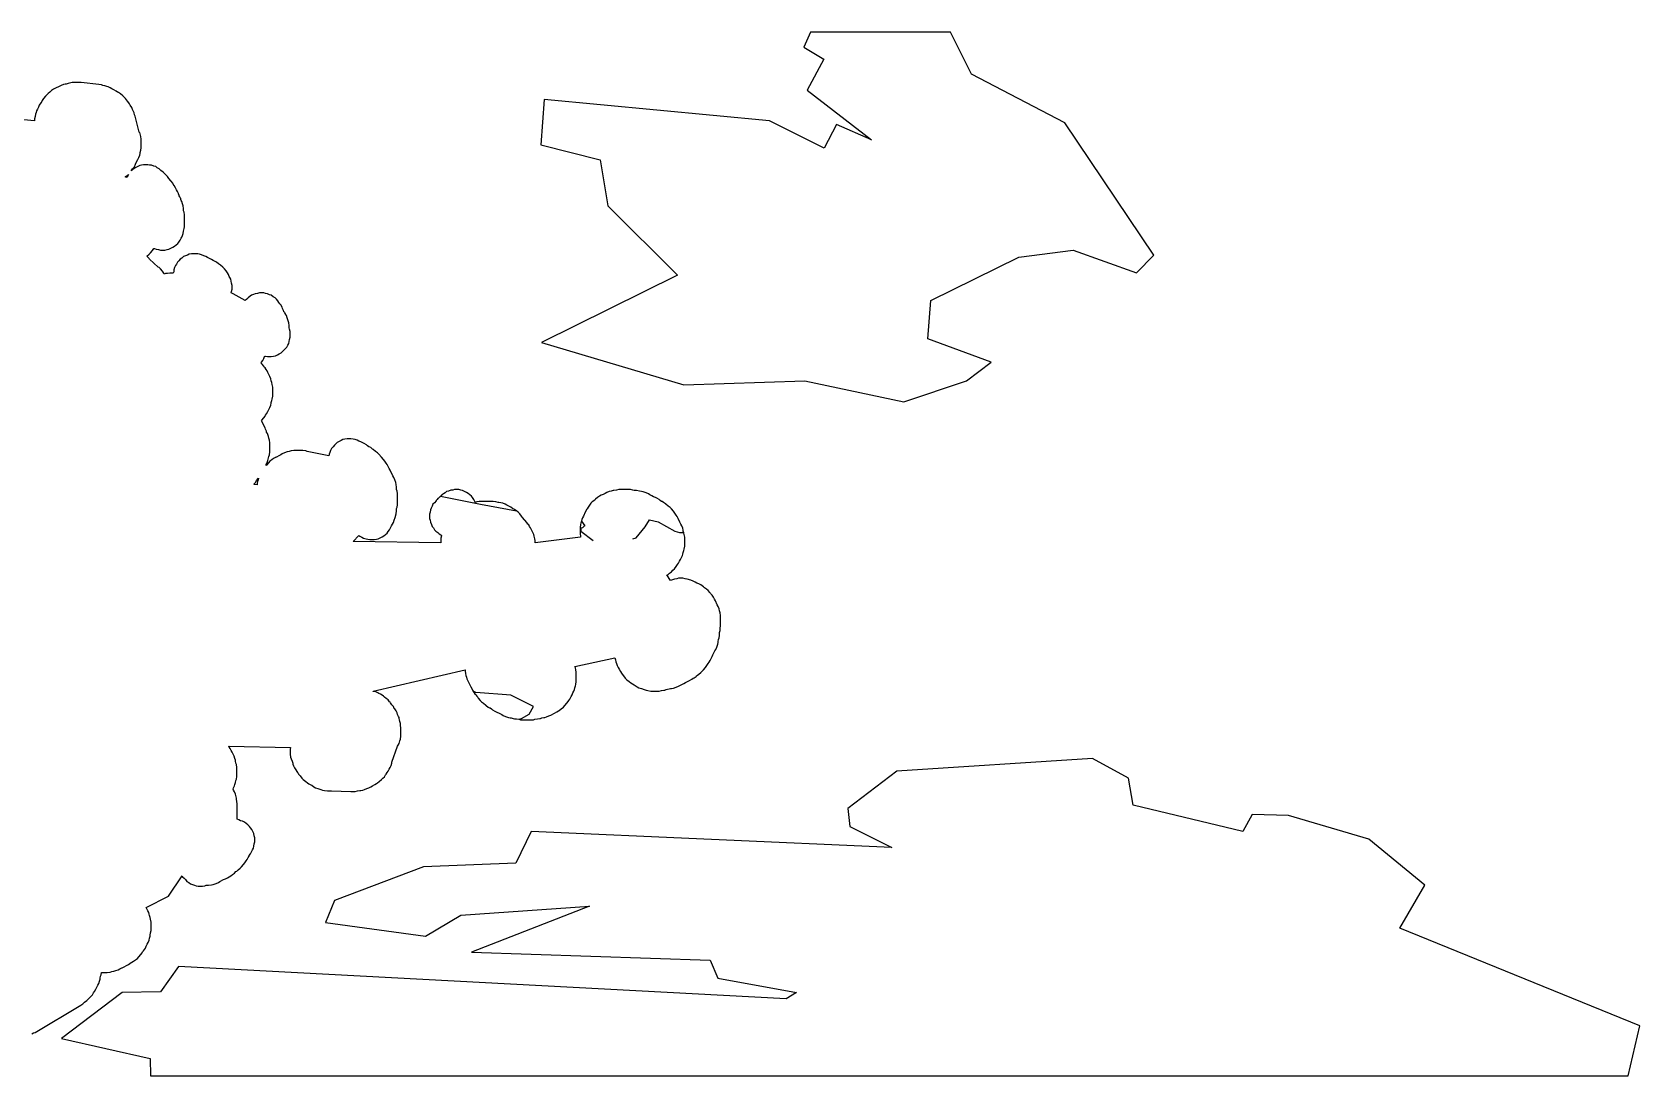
# Model space of a CAD drawing. Header units: metres. Extents: x 0 to 1325, y -1 to 773.
# Drawn here: x 728.54 to 762.64, y 0 to 22.13 of the extents above; entities that cross this region are included whole.
import ezdxf

# ---------------------------------------------------------------- set-up
doc = ezdxf.new("R2010")
doc.units = ezdxf.units.M

msp = doc.modelspace()

# ---------------------------------------------------------------- linework, layer by layer
at = {"layer": 'CUT'}
for points in [[(752.33, 17.398), (750.44, 20.208), (748.46, 21.238), (748.02, 22.128), (745.05, 22.128), (744.91, 21.808), (745.33, 21.558), (744.98, 20.898), (746.34, 19.848), (745.6, 20.168), (745.34, 19.668), (744.18, 20.248), (739.4, 20.698), (739.33, 19.738), (740.59, 19.418), (740.75, 18.448), (742.23, 16.978), (739.34, 15.548), (742.36, 14.648), (744.93, 14.738), (747.03, 14.288), (748.36, 14.738), (748.88, 15.128), (747.54, 15.628), (747.6, 16.438), (749.47, 17.358), (750.62, 17.508), (751.96, 17.028), (752.33, 17.398)], [(730.51, 19.058), (730.55, 19.088), (730.58, 19.108), (730.56, 19.068), (730.55, 19.048), (730.51, 19.058)], [(733.25, 12.548), (733.28, 12.588), (733.3, 12.618), (733.34, 12.668), (733.33, 12.638), (733.32, 12.598), (733.31, 12.558), (733.31, 12.528), (733.25, 12.538), (733.25, 12.548)], [(762.64, 1.058), (757.55, 3.128), (758.08, 4.038), (756.89, 5.018), (755.19, 5.518), (754.42, 5.538), (754.22, 5.178), (751.89, 5.738), (751.79, 6.308), (751.03, 6.728), (746.88, 6.458), (745.84, 5.668), (745.88, 5.288), (746.77, 4.838), (739.12, 5.178), (738.8, 4.508), (736.84, 4.428), (734.95, 3.718), (734.76, 3.248), (736.88, 2.958), (737.63, 3.408), (740.36, 3.598), (737.86, 2.618), (742.92, 2.448), (743.08, 2.068), (744.75, 1.768), (744.53, 1.628), (731.64, 2.318), (731.26, 1.778), (730.45, 1.768), (729.16, 0.788), (731.04, 0.368), (731.05, -0.002), (762.39, -0.002), (762.64, 1.058)]]:
    msp.add_lwpolyline(points, close=True, dxfattribs=at)
msp.add_lwpolyline([(728.53, 0.888), (728.57, 0.908), (728.6, 0.918), (729.57, 1.498), (729.61, 1.528), (729.65, 1.558), (729.7, 1.598), (729.73, 1.628), (729.76, 1.658), (729.79, 1.688), (729.82, 1.718), (729.84, 1.758), (729.86, 1.788), (729.89, 1.838), (729.93, 1.918), (729.95, 1.958), (729.97, 2.008), (729.98, 2.048), (729.98, 2.068), (729.99, 2.108), (730, 2.138), (730.01, 2.188), (730.08, 2.188), (730.13, 2.188), (730.19, 2.198), (730.23, 2.208), (730.27, 2.218), (730.31, 2.228), (730.36, 2.248), (730.4, 2.268), (730.44, 2.288), (730.45, 2.288), (730.58, 2.358), (730.61, 2.378), (730.64, 2.398), (730.65, 2.408), (730.69, 2.428), (730.73, 2.458), (730.77, 2.488), (730.8, 2.518), (730.84, 2.568), (730.87, 2.608), (730.88, 2.628), (730.9, 2.648), (730.92, 2.678), (730.94, 2.708), (730.96, 2.748), (730.98, 2.788), (731, 2.828), (731.02, 2.878), (731.03, 2.918), (731.04, 2.958), (731.04, 2.978), (731.05, 3.028), (731.06, 3.078), (731.06, 3.118), (731.06, 3.208), (731.06, 3.258), (731.05, 3.318), (731.04, 3.358), (731.03, 3.398), (731.02, 3.428), (731.01, 3.458), (730.99, 3.498), (730.97, 3.538), (730.96, 3.568), (731.43, 3.808), (731.72, 4.238), (731.73, 4.218), (731.76, 4.188), (731.79, 4.158), (731.82, 4.118), (731.86, 4.098), (731.9, 4.068), (731.94, 4.058), (731.98, 4.038), (732.02, 4.028), (732.06, 4.018), (732.11, 4.018), (732.15, 4.018), (732.2, 4.028), (732.23, 4.038), (732.25, 4.038), (732.28, 4.038), (732.34, 4.048), (732.38, 4.058), (732.44, 4.078), (732.49, 4.098), (732.52, 4.118), (732.6, 4.158), (732.64, 4.178), (732.68, 4.198), (732.72, 4.218), (732.75, 4.238), (732.79, 4.268), (732.83, 4.298), (732.86, 4.328), (732.88, 4.338), (732.89, 4.348), (732.9, 4.358), (732.91, 4.368), (732.95, 4.398), (732.98, 4.428), (733.02, 4.478), (733.05, 4.518), (733.08, 4.558), (733.1, 4.588), (733.12, 4.628), (733.14, 4.658), (733.14, 4.668), (733.17, 4.708), (733.21, 4.788), (733.23, 4.828), (733.24, 4.868), (733.25, 4.918), (733.26, 4.958), (733.26, 5.008), (733.26, 5.048), (733.25, 5.088), (733.24, 5.138), (733.22, 5.178), (733.2, 5.218), (733.17, 5.258), (733.15, 5.288), (733.11, 5.318), (733.08, 5.348), (733.04, 5.378), (733, 5.398), (732.96, 5.408), (732.92, 5.428), (732.89, 5.438), (732.89, 5.728), (732.89, 5.768), (732.88, 5.818), (732.87, 5.868), (732.87, 5.888), (732.85, 5.968), (732.83, 6.018), (732.81, 6.058), (732.8, 6.078), (732.81, 6.108), (732.83, 6.148), (732.84, 6.178), (732.85, 6.218), (732.86, 6.258), (732.87, 6.288), (732.88, 6.348), (732.88, 6.398), (732.88, 6.488), (732.88, 6.538), (732.87, 6.598), (732.86, 6.628), (732.85, 6.668), (732.85, 6.688), (732.84, 6.728), (732.82, 6.778), (732.8, 6.818), (732.78, 6.858), (732.76, 6.898), (732.74, 6.938), (732.72, 6.968), (732.71, 6.988), (734.02, 6.958), (734.01, 6.928), (734.01, 6.888), (734.01, 6.868), (734.01, 6.818), (734.02, 6.758), (734.03, 6.718), (734.05, 6.668), (734.06, 6.648), (734.07, 6.628), (734.07, 6.608), (734.08, 6.568), (734.1, 6.528), (734.13, 6.488), (734.15, 6.448), (734.17, 6.428), (734.18, 6.418), (734.19, 6.398), (734.22, 6.358), (734.26, 6.308), (734.29, 6.278), (734.34, 6.238), (734.38, 6.208), (734.41, 6.188), (734.45, 6.168), (734.46, 6.158), (734.47, 6.158), (734.51, 6.128), (734.55, 6.108), (734.6, 6.088), (734.66, 6.068), (734.7, 6.058), (734.74, 6.048), (734.8, 6.038), (734.85, 6.038), (734.89, 6.038), (735.3, 6.028), (735.31, 6.028), (735.35, 6.028), (735.39, 6.028), (735.44, 6.038), (735.49, 6.048), (735.51, 6.048), (735.55, 6.058), (735.59, 6.068), (735.64, 6.088), (735.68, 6.108), (735.72, 6.128), (735.76, 6.148), (735.81, 6.178), (735.84, 6.198), (735.86, 6.208), (735.9, 6.238), (735.95, 6.278), (735.98, 6.308), (736.01, 6.338), (736.03, 6.378), (736.05, 6.398), (736.07, 6.428), (736.09, 6.458), (736.11, 6.498), (736.13, 6.538), (736.15, 6.578), (736.17, 6.628), (736.17, 6.648), (736.29, 6.988), (736.3, 7.008), (736.32, 7.048), (736.34, 7.098), (736.35, 7.138), (736.36, 7.198), (736.36, 7.248), (736.36, 7.338), (736.36, 7.378), (736.35, 7.428), (736.35, 7.468), (736.34, 7.508), (736.33, 7.548), (736.32, 7.578), (736.32, 7.588), (736.32, 7.598), (736.31, 7.618), (736.3, 7.628), (736.29, 7.658), (736.28, 7.698), (736.26, 7.738), (736.23, 7.778), (736.22, 7.788), (736.2, 7.828), (736.17, 7.868), (736.14, 7.908), (736.13, 7.918), (736.12, 7.928), (736.09, 7.968), (736.05, 7.998), (736.01, 8.028), (735.99, 8.048), (735.96, 8.068), (735.93, 8.088), (735.89, 8.108), (735.87, 8.118), (735.83, 8.138), (735.79, 8.148), (735.77, 8.148), (735.77, 8.158), (737.72, 8.608), (737.72, 8.578), (737.73, 8.528), (737.74, 8.488), (737.75, 8.448), (737.76, 8.418), (737.77, 8.388), (737.8, 8.328), (737.82, 8.288), (737.84, 8.248), (737.87, 8.198), (737.87, 8.188), (737.88, 8.178), (737.9, 8.138), (737.93, 8.098), (737.96, 8.068), (737.96, 8.058), (737.97, 8.048), (737.99, 8.028), (738, 8.008), (738.04, 7.958), (738.07, 7.928), (738.11, 7.898), (738.16, 7.858), (738.17, 7.848), (738.21, 7.818), (738.24, 7.798), (738.25, 7.798), (738.28, 7.778), (738.3, 7.758), (738.35, 7.728), (738.38, 7.718), (738.46, 7.678), (738.5, 7.658), (738.53, 7.638), (738.58, 7.618), (738.64, 7.598), (738.68, 7.588), (738.7, 7.588), (738.74, 7.578), (738.77, 7.568), (738.81, 7.568), (738.87, 7.558), (738.9, 7.548), (738.94, 7.548), (739.13, 7.548), (739.17, 7.548), (739.2, 7.558), (739.26, 7.568), (739.31, 7.578), (739.32, 7.578), (739.35, 7.588), (739.39, 7.598), (739.41, 7.598), (739.45, 7.608), (739.5, 7.628), (739.54, 7.648), (739.62, 7.688), (739.67, 7.718), (739.7, 7.738), (739.72, 7.748), (739.76, 7.778), (739.81, 7.818), (739.84, 7.848), (739.88, 7.898), (739.91, 7.938), (739.92, 7.958), (739.94, 7.988), (739.97, 8.038), (739.99, 8.078), (740.01, 8.118), (740.03, 8.158), (740.04, 8.188), (740.05, 8.228), (740.06, 8.268), (740.07, 8.298), (740.08, 8.358), (740.08, 8.408), (740.08, 8.518), (740.08, 8.558), (740.07, 8.608), (740.06, 8.648), (740.05, 8.678), (740.9, 8.858), (740.91, 8.818), (740.92, 8.778), (740.93, 8.738), (740.95, 8.698), (740.97, 8.658), (740.99, 8.618), (741.02, 8.568), (741.04, 8.538), (741.05, 8.518), (741.08, 8.478), (741.12, 8.428), (741.15, 8.398), (741.2, 8.358), (741.24, 8.328), (741.27, 8.308), (741.31, 8.288), (741.32, 8.278), (741.33, 8.278), (741.37, 8.248), (741.41, 8.228), (741.46, 8.208), (741.52, 8.188), (741.56, 8.178), (741.6, 8.168), (741.66, 8.158), (741.71, 8.158), (741.8, 8.158), (741.84, 8.158), (741.89, 8.168), (741.94, 8.178), (741.96, 8.178), (741.99, 8.188), (742.08, 8.208), (742.1, 8.208), (742.14, 8.218), (742.2, 8.238), (742.25, 8.258), (742.28, 8.278), (742.36, 8.318), (742.4, 8.338), (742.44, 8.358), (742.48, 8.378), (742.53, 8.408), (742.56, 8.428), (742.58, 8.438), (742.62, 8.468), (742.63, 8.478), (742.68, 8.518), (742.72, 8.548), (742.78, 8.608), (742.82, 8.658), (742.88, 8.738), (742.9, 8.768), (742.92, 8.808), (742.94, 8.848), (742.96, 8.888), (742.98, 8.928), (743, 8.968), (743.02, 9.008), (743.04, 9.038), (743.06, 9.088), (743.08, 9.148), (743.09, 9.188), (743.09, 9.208), (743.1, 9.248), (743.11, 9.288), (743.12, 9.338), (743.12, 9.358), (743.12, 9.388), (743.12, 9.398), (743.13, 9.438), (743.14, 9.588), (743.14, 9.618), (743.14, 9.708), (743.14, 9.758), (743.13, 9.818), (743.12, 9.858), (743.11, 9.898), (743.09, 9.948), (743.07, 9.988), (743.03, 10.068), (743.01, 10.108), (742.99, 10.148), (742.96, 10.188), (742.93, 10.228), (742.92, 10.238), (742.91, 10.248), (742.88, 10.288), (742.84, 10.318), (742.8, 10.348), (742.78, 10.368), (742.75, 10.388), (742.72, 10.408), (742.68, 10.428), (742.64, 10.448), (742.6, 10.468), (742.56, 10.488), (742.51, 10.508), (742.43, 10.528), (742.39, 10.538), (742.34, 10.548), (742.3, 10.548), (742.25, 10.548), (742.21, 10.538), (742.16, 10.528), (742.12, 10.518), (742.08, 10.498), (742, 10.618), (742.03, 10.628), (742.06, 10.658), (742.1, 10.688), (742.13, 10.718), (742.16, 10.748), (742.2, 10.798), (742.23, 10.838), (742.25, 10.868), (742.27, 10.908), (742.29, 10.948), (742.31, 10.988), (742.33, 11.028), (742.34, 11.058), (742.35, 11.098), (742.36, 11.138), (742.37, 11.168), (742.38, 11.228), (742.38, 11.278), (742.38, 11.368), (742.38, 11.418), (742.37, 11.478), (742.36, 11.508), (742.35, 11.548), (742.35, 11.568), (742.34, 11.608), (742.32, 11.658), (742.3, 11.698), (742.28, 11.738), (742.24, 11.818), (742.22, 11.858), (742.2, 11.888), (742.17, 11.928), (742.14, 11.968), (742.1, 12.018), (742.07, 12.048), (742.03, 12.078), (741.98, 12.118), (741.97, 12.128), (741.93, 12.158), (741.9, 12.178), (741.89, 12.178), (741.86, 12.198), (741.84, 12.218), (741.79, 12.248), (741.76, 12.258), (741.72, 12.278), (741.68, 12.298), (741.64, 12.318), (741.61, 12.338), (741.56, 12.358), (741.5, 12.378), (741.46, 12.388), (741.42, 12.398), (741.36, 12.408), (741.33, 12.408), (741.31, 12.408), (741.28, 12.418), (741.23, 12.428), (741.19, 12.428), (741.02, 12.428), (740.98, 12.428), (740.93, 12.418), (740.88, 12.408), (740.86, 12.408), (740.82, 12.398), (740.78, 12.388), (740.73, 12.368), (740.69, 12.348), (740.65, 12.328), (740.61, 12.308), (740.57, 12.288), (740.53, 12.258), (740.49, 12.228), (740.48, 12.218), (740.47, 12.208), (740.42, 12.168), (740.39, 12.138), (740.36, 12.098), (740.33, 12.058), (740.31, 12.018), (740.3, 12.008), (740.3, 11.998), (740.27, 11.948), (740.23, 11.868), (740.21, 11.828), (740.2, 11.798), (740.19, 11.758), (740.18, 11.718), (740.17, 11.688), (740.16, 11.628), (740.16, 11.578), (740.16, 11.528), (740.16, 11.488), (740.17, 11.438), (740.17, 11.418), (739.21, 11.298), (739.21, 11.348), (739.2, 11.388), (739.19, 11.438), (739.18, 11.478), (739.16, 11.518), (739.13, 11.578), (739.11, 11.618), (739.09, 11.648), (739.07, 11.678), (739.05, 11.698), (739.03, 11.728), (738.94, 11.838), (738.92, 11.868), (738.88, 11.918), (738.85, 11.948), (738.81, 11.978), (738.77, 12.008), (738.73, 12.028), (738.72, 12.038), (738.69, 12.058), (738.65, 12.078), (738.61, 12.098), (738.57, 12.118), (738.52, 12.138), (738.44, 12.158), (738.42, 12.158), (738.37, 12.168), (738.32, 12.178), (738.28, 12.178), (738.06, 12.178), (738.02, 12.178), (737.97, 12.168), (737.94, 12.158), (737.93, 12.178), (737.91, 12.218), (737.88, 12.258), (737.86, 12.288), (737.82, 12.318), (737.79, 12.348), (737.75, 12.368), (737.71, 12.388), (737.67, 12.408), (737.63, 12.418), (737.59, 12.428), (737.55, 12.428), (737.5, 12.428), (737.46, 12.418), (737.42, 12.418), (737.37, 12.398), (737.33, 12.388), (737.3, 12.358), (737.26, 12.338), (737.22, 12.308), (737.22, 12.298), (737.19, 12.278), (737.18, 12.268), (737.16, 12.248), (737.14, 12.238), (737.13, 12.218), (737.11, 12.198), (737.11, 12.188), (737.07, 12.148), (737.04, 12.118), (737.02, 12.078), (737, 12.038), (736.99, 11.998), (736.98, 11.948), (736.97, 11.908), (736.97, 11.868), (736.97, 11.818), (736.98, 11.778), (736.99, 11.738), (737.01, 11.688), (737.02, 11.648), (737.05, 11.618), (737.07, 11.578), (737.1, 11.548), (737.14, 11.518), (737.17, 11.488), (737.21, 11.468), (737.22, 11.458), (737.22, 11.448), (737.21, 11.398), (737.21, 11.358), (737.21, 11.348), (737.21, 11.308), (737.21, 11.298), (735.35, 11.328), (735.47, 11.458), (735.49, 11.438), (735.53, 11.418), (735.57, 11.398), (735.62, 11.388), (735.66, 11.378), (735.7, 11.368), (735.75, 11.368), (735.79, 11.368), (735.84, 11.378), (735.88, 11.388), (735.92, 11.408), (735.96, 11.428), (736, 11.448), (736.03, 11.478), (736.07, 11.508), (736.09, 11.538), (736.12, 11.578), (736.14, 11.618), (736.16, 11.658), (736.18, 11.698), (736.2, 11.728), (736.22, 11.778), (736.24, 11.838), (736.26, 11.918), (736.27, 11.978), (736.27, 12.008), (736.27, 12.028), (736.28, 12.058), (736.29, 12.108), (736.29, 12.148), (736.29, 12.308), (736.29, 12.348), (736.28, 12.398), (736.27, 12.428), (736.27, 12.448), (736.27, 12.478), (736.26, 12.538), (736.25, 12.578), (736.23, 12.638), (736.21, 12.688), (736.19, 12.718), (736.13, 12.838), (736.11, 12.878), (736.09, 12.918), (736.07, 12.958), (736.05, 12.988), (736.02, 13.028), (735.99, 13.068), (735.95, 13.118), (735.89, 13.178), (735.86, 13.208), (735.82, 13.238), (735.77, 13.278), (735.76, 13.288), (735.72, 13.318), (735.69, 13.338), (735.68, 13.338), (735.65, 13.358), (735.63, 13.378), (735.58, 13.408), (735.55, 13.418), (735.51, 13.438), (735.47, 13.458), (735.43, 13.478), (735.39, 13.488), (735.35, 13.498), (735.3, 13.508), (735.26, 13.508), (735.22, 13.508), (735.17, 13.498), (735.13, 13.488), (735.09, 13.468), (735.05, 13.448), (735.01, 13.428), (734.98, 13.398), (734.95, 13.368), (734.92, 13.338), (734.89, 13.298), (734.87, 13.258), (734.85, 13.218), (734.84, 13.178), (734.83, 13.148), (734.37, 13.238), (734.34, 13.248), (734.28, 13.258), (734.23, 13.258), (734.14, 13.258), (734.09, 13.258), (734.03, 13.248), (733.99, 13.238), (733.95, 13.228), (733.89, 13.208), (733.84, 13.188), (733.81, 13.168), (733.77, 13.148), (733.72, 13.118), (733.71, 13.118), (733.7, 13.108), (733.66, 13.088), (733.62, 13.058), (733.58, 13.028), (733.55, 12.998), (733.51, 12.948), (733.5, 12.938), (733.5, 12.958), (733.52, 12.998), (733.54, 13.048), (733.56, 13.128), (733.57, 13.168), (733.58, 13.228), (733.58, 13.278), (733.58, 13.368), (733.58, 13.418), (733.57, 13.478), (733.56, 13.518), (733.55, 13.558), (733.53, 13.618), (733.51, 13.648), (733.51, 13.668), (733.49, 13.708), (733.48, 13.738), (733.4, 13.888), (733.41, 13.898), (733.45, 13.948), (733.48, 13.988), (733.49, 14.008), (733.51, 14.038), (733.54, 14.088), (733.56, 14.128), (733.58, 14.168), (733.6, 14.218), (733.61, 14.258), (733.61, 14.278), (733.62, 14.318), (733.63, 14.348), (733.64, 14.408), (733.64, 14.458), (733.64, 14.548), (733.64, 14.598), (733.63, 14.658), (733.62, 14.698), (733.61, 14.738), (733.6, 14.778), (733.58, 14.828), (733.56, 14.868), (733.54, 14.908), (733.52, 14.948), (733.5, 14.978), (733.48, 15.008), (733.46, 15.028), (733.45, 15.048), (733.42, 15.088), (733.39, 15.118), (733.4, 15.128), (733.43, 15.168), (733.45, 15.208), (733.47, 15.248), (733.48, 15.258), (733.49, 15.258), (733.53, 15.248), (733.57, 15.248), (733.61, 15.248), (733.66, 15.258), (733.7, 15.268), (733.74, 15.288), (733.78, 15.308), (733.82, 15.328), (733.85, 15.358), (733.88, 15.388), (733.91, 15.418), (733.94, 15.448), (733.96, 15.488), (733.98, 15.528), (733.99, 15.568), (734, 15.608), (734.01, 15.658), (734.01, 15.698), (734.01, 15.738), (734.01, 15.778), (734, 15.828), (733.99, 15.858), (733.99, 15.878), (733.99, 15.908), (733.98, 15.968), (733.97, 16.008), (733.95, 16.068), (733.93, 16.118), (733.91, 16.148), (733.91, 16.158), (733.9, 16.178), (733.89, 16.188), (733.88, 16.198), (733.87, 16.228), (733.85, 16.268), (733.84, 16.298), (733.81, 16.348), (733.79, 16.368), (733.77, 16.398), (733.75, 16.428), (733.72, 16.468), (733.69, 16.498), (733.65, 16.518), (733.61, 16.548), (733.57, 16.558), (733.53, 16.578), (733.49, 16.588), (733.45, 16.598), (733.4, 16.598), (733.36, 16.598), (733.32, 16.588), (733.27, 16.578), (733.23, 16.568), (733.19, 16.548), (733.16, 16.528), (733.12, 16.498), (733.09, 16.468), (733.06, 16.438), (732.8, 16.578), (732.76, 16.598), (732.77, 16.628), (732.78, 16.678), (732.78, 16.718), (732.78, 16.758), (732.77, 16.808), (732.76, 16.848), (732.75, 16.888), (732.73, 16.928), (732.72, 16.948), (732.7, 16.988), (732.68, 17.028), (732.65, 17.068), (732.62, 17.108), (732.58, 17.148), (732.53, 17.188), (732.49, 17.218), (732.45, 17.248), (732.42, 17.268), (732.38, 17.288), (732.34, 17.308), (732.3, 17.328), (732.26, 17.348), (732.22, 17.368), (732.18, 17.388), (732.13, 17.408), (732.09, 17.418), (732.05, 17.428), (732, 17.428), (731.96, 17.428), (731.92, 17.428), (731.87, 17.418), (731.83, 17.398), (731.79, 17.388), (731.75, 17.368), (731.71, 17.338), (731.68, 17.318), (731.65, 17.278), (731.62, 17.248), (731.6, 17.208), (731.58, 17.178), (731.56, 17.138), (731.54, 17.088), (731.54, 17.048), (731.53, 17.018), (731.5, 17.018), (731.46, 17.018), (731.41, 17.008), (731.37, 17.008), (731.34, 16.998), (731.33, 17.018), (731.3, 17.058), (731.26, 17.108), (731.23, 17.138), (731.21, 17.148), (731.03, 17.318), (731.02, 17.328), (730.99, 17.358), (730.97, 17.378), (731.02, 17.418), (731.05, 17.448), (731.09, 17.498), (731.12, 17.538), (731.13, 17.538), (731.17, 17.528), (731.22, 17.518), (731.26, 17.508), (731.31, 17.508), (731.35, 17.508), (731.4, 17.518), (731.44, 17.528), (731.48, 17.548), (731.52, 17.568), (731.56, 17.588), (731.59, 17.618), (731.63, 17.648), (731.65, 17.678), (731.68, 17.718), (731.7, 17.758), (731.71, 17.778), (731.73, 17.818), (731.74, 17.858), (731.75, 17.908), (731.76, 17.968), (731.77, 17.998), (731.77, 18.038), (731.77, 18.218), (731.77, 18.258), (731.76, 18.308), (731.75, 18.338), (731.75, 18.358), (731.75, 18.388), (731.74, 18.448), (731.73, 18.488), (731.71, 18.538), (731.7, 18.558), (731.69, 18.578), (731.69, 18.598), (731.68, 18.618), (731.67, 18.638), (731.66, 18.658), (731.66, 18.668), (731.64, 18.698), (731.64, 18.708), (731.62, 18.748), (731.6, 18.788), (731.58, 18.828), (731.55, 18.878), (731.53, 18.908), (731.52, 18.928), (731.49, 18.968), (731.48, 18.978), (731.44, 19.028), (731.41, 19.068), (731.32, 19.158), (731.27, 19.198), (731.23, 19.228), (731.19, 19.248), (731.16, 19.278), (731.12, 19.288), (731.07, 19.308), (731.03, 19.308), (730.99, 19.318), (730.94, 19.318), (730.9, 19.318), (730.86, 19.308), (730.82, 19.298), (730.78, 19.278), (730.74, 19.258), (730.7, 19.238), (730.67, 19.208), (730.64, 19.188), (730.67, 19.228), (730.7, 19.268), (730.72, 19.308), (730.74, 19.348), (730.78, 19.428), (730.8, 19.468), (730.82, 19.518), (730.83, 19.558), (730.83, 19.578), (730.84, 19.628), (730.85, 19.678), (730.85, 19.718), (730.85, 19.808), (730.85, 19.858), (730.84, 19.918), (730.82, 19.998), (730.81, 20.008), (730.72, 20.348), (730.71, 20.378), (730.7, 20.418), (730.69, 20.448), (730.67, 20.488), (730.65, 20.528), (730.62, 20.578), (730.6, 20.608), (730.59, 20.628), (730.56, 20.668), (730.52, 20.718), (730.49, 20.748), (730.46, 20.778), (730.41, 20.818), (730.37, 20.848), (730.35, 20.858), (730.32, 20.878), (730.27, 20.908), (730.23, 20.928), (730.19, 20.948), (730.15, 20.968), (730.12, 20.978), (730.08, 20.988), (730.04, 20.998), (730.01, 21.008), (729.95, 21.018), (729.58, 21.058), (729.53, 21.058), (729.44, 21.058), (729.39, 21.058), (729.33, 21.048), (729.3, 21.038), (729.26, 21.028), (729.24, 21.028), (729.2, 21.018), (729.15, 20.998), (729.11, 20.978), (729.03, 20.938), (728.99, 20.918), (728.95, 20.888), (728.91, 20.858), (728.88, 20.828), (728.85, 20.798), (728.82, 20.768), (728.78, 20.718), (728.75, 20.678), (728.74, 20.658), (728.72, 20.628), (728.69, 20.578), (728.67, 20.538), (728.65, 20.498), (728.63, 20.458), (728.62, 20.428), (728.61, 20.388), (728.6, 20.338), (728.59, 20.288), (728.59, 20.248), (727.75, 20.328)], dxfattribs=at)
at = {"layer": 'SCORE'}
for points in [[(738.73, 12.028), (738.72, 12.038), (738.69, 12.058), (738.65, 12.078), (738.61, 12.098), (738.57, 12.118), (738.52, 12.138), (738.44, 12.158), (738.42, 12.158), (738.37, 12.168), (738.32, 12.178), (738.28, 12.178), (738.06, 12.178), (738.02, 12.178), (737.97, 12.168), (737.94, 12.158), (737.93, 12.178), (737.91, 12.218), (737.88, 12.258), (737.86, 12.288), (737.82, 12.318), (737.79, 12.348), (737.75, 12.368), (737.71, 12.388), (737.67, 12.408), (737.63, 12.418), (737.59, 12.428), (737.55, 12.428), (737.5, 12.428), (737.46, 12.418), (737.42, 12.418), (737.37, 12.398), (737.33, 12.388), (737.3, 12.358), (737.26, 12.338), (737.22, 12.308), (737.22, 12.298), (737.2, 12.288), (738.05, 12.118), (738.81, 11.978), (738.77, 12.008), (738.73, 12.028)], [(741.28, 11.388), (741.35, 11.408), (741.54, 11.638), (741.63, 11.788), (741.82, 11.748), (742.17, 11.548), (742.27, 11.518), (742.36, 11.518), (742.35, 11.548), (742.35, 11.568), (742.34, 11.608), (742.32, 11.658), (742.3, 11.698), (742.28, 11.738), (742.24, 11.818), (742.22, 11.858), (742.2, 11.888), (742.17, 11.928), (742.14, 11.968), (742.1, 12.018), (742.07, 12.048), (742.03, 12.078), (741.98, 12.118), (741.97, 12.128), (741.93, 12.158), (741.9, 12.178), (741.89, 12.178), (741.86, 12.198), (741.84, 12.218), (741.79, 12.248), (741.76, 12.258), (741.72, 12.278), (741.68, 12.298), (741.64, 12.318), (741.61, 12.338), (741.56, 12.358), (741.5, 12.378), (741.46, 12.388), (741.42, 12.398), (741.36, 12.408), (741.33, 12.408), (741.31, 12.408), (741.28, 12.418), (741.23, 12.428), (741.19, 12.428), (741.02, 12.428), (740.98, 12.428), (740.93, 12.418), (740.88, 12.408), (740.86, 12.408), (740.82, 12.398), (740.78, 12.388), (740.73, 12.368), (740.69, 12.348), (740.65, 12.328), (740.61, 12.308), (740.57, 12.288), (740.53, 12.258), (740.49, 12.228), (740.48, 12.218), (740.47, 12.208), (740.42, 12.168), (740.39, 12.138), (740.36, 12.098), (740.33, 12.058), (740.31, 12.018), (740.3, 12.008), (740.3, 11.998), (740.27, 11.948), (740.23, 11.868), (740.21, 11.828), (740.2, 11.798), (740.19, 11.758), (740.26, 11.658), (740.24, 11.648), (740.21, 11.618), (740.18, 11.608)], [(740.18, 11.608), (740.18, 11.548), (740.44, 11.348)], [(738.69, 8.068), (737.95, 8.128), (737.89, 8.158), (737.9, 8.138), (737.93, 8.098), (737.96, 8.068), (737.96, 8.058), (737.97, 8.048), (737.99, 8.028), (738, 8.008), (738.04, 7.958), (738.07, 7.928), (738.11, 7.898), (738.16, 7.858), (738.17, 7.848), (738.21, 7.818), (738.24, 7.798), (738.25, 7.798), (738.28, 7.778), (738.3, 7.758), (738.35, 7.728), (738.38, 7.718), (738.46, 7.678), (738.5, 7.658), (738.53, 7.638), (738.58, 7.618), (738.64, 7.598), (738.68, 7.588), (738.7, 7.588), (738.74, 7.578), (738.77, 7.568), (738.81, 7.568), (738.85, 7.558), (738.92, 7.578), (739.08, 7.668), (739.17, 7.828), (738.69, 8.068)]]:
    msp.add_lwpolyline(points, dxfattribs=at)

doc.saveas('drawing.dxf')
